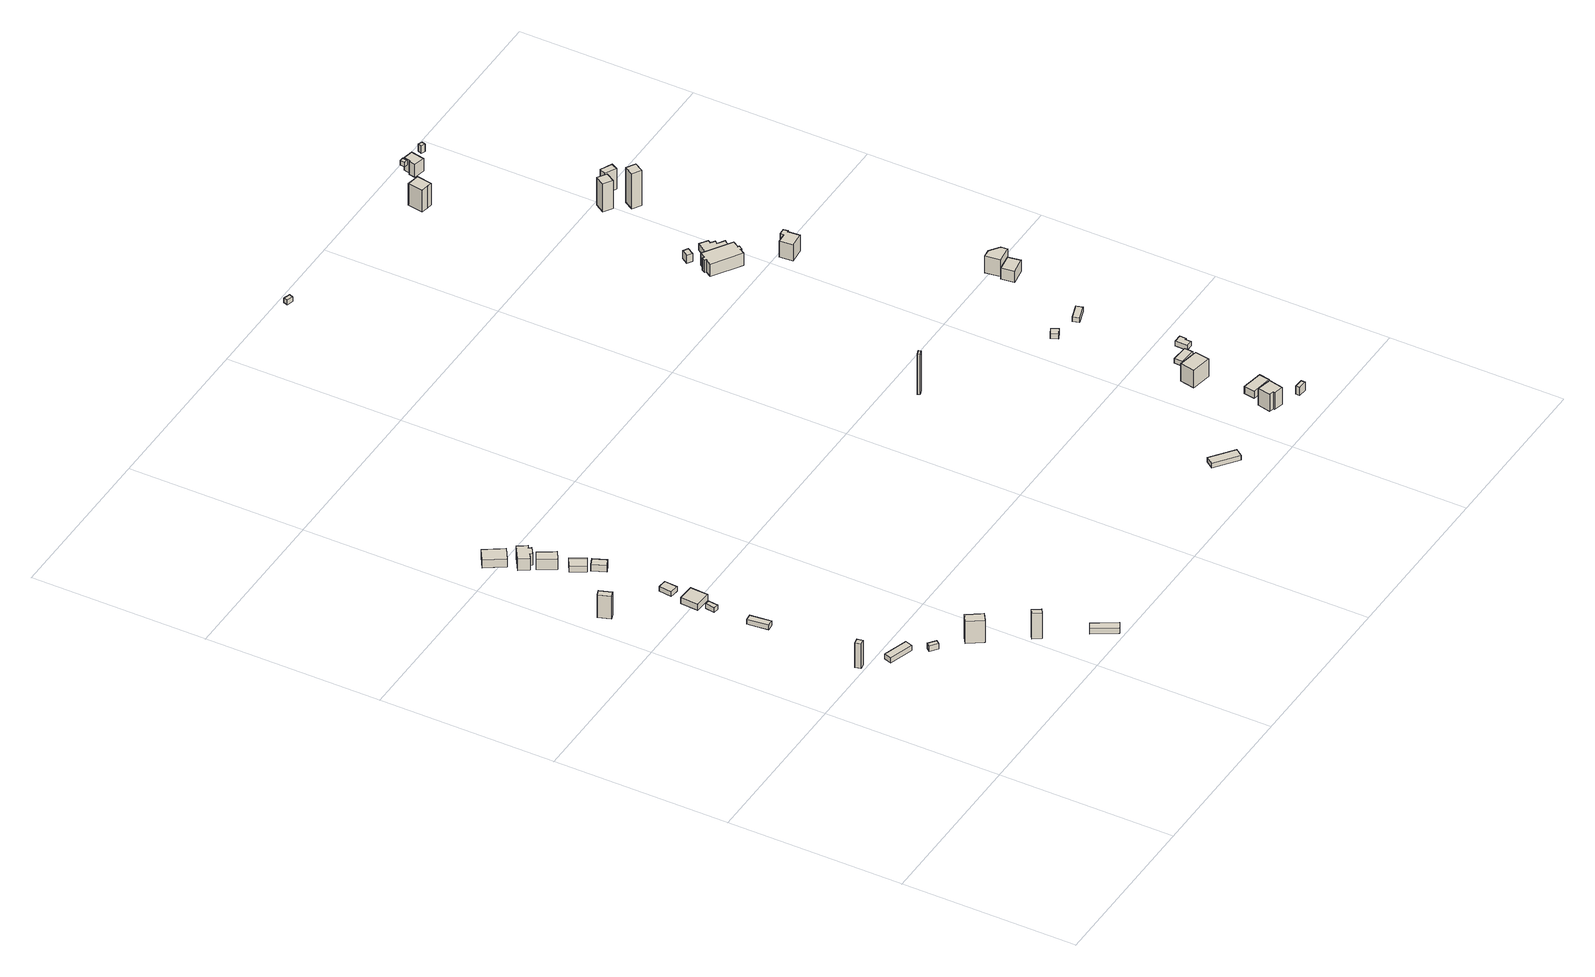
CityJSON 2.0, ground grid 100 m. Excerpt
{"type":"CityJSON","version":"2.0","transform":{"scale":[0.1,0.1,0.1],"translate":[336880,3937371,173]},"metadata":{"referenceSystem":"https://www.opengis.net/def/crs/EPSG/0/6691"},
"CityObjects":{
"building1":{"type":"Building","attributes":{"measuredHeight":21,"BuildingIDAttribute.prefecture":"14","BuildingIDAttribute.city":"14151","BuildingDetailAttribute.surveyYear":2015,"BuildingLandSlideRiskAttribute.description":"1","BuildingLandSlideRiskAttribute.areaType":"1"},"geometry":[{"type":"Solid","lod":"1","boundaries":[[[[0,1,2,3]],[[2,4,5,3]],[[1,6,4,2]],[[0,7,6,1]],[[3,5,7,0]],[[4,6,7,5]]]]}]},
"building2":{"type":"Building","attributes":{"measuredHeight":23.2,"BuildingIDAttribute.prefecture":"14","BuildingIDAttribute.city":"14151","BuildingDetailAttribute.surveyYear":2015,"BuildingLandSlideRiskAttribute.description":"1","BuildingLandSlideRiskAttribute.areaType":"1"},"geometry":[{"type":"Solid","lod":"1","boundaries":[[[[8,9,10,11]],[[10,12,13,11]],[[9,14,12,10]],[[8,15,14,9]],[[11,13,15,8]],[[12,14,15,13]]]]}]},
"building3":{"type":"Building","attributes":{"measuredHeight":7.8,"BuildingIDAttribute.prefecture":"14","BuildingIDAttribute.city":"14151","BuildingDetailAttribute.surveyYear":2015,"BuildingLandSlideRiskAttribute.description":"1","BuildingLandSlideRiskAttribute.areaType":"1"},"geometry":[{"type":"Solid","lod":"1","boundaries":[[[[16,17,18,19]],[[18,20,21,19]],[[17,22,20,18]],[[16,23,22,17]],[[19,21,23,16]],[[20,22,23,21]]]]}]},
"building4":{"type":"Building","attributes":{"measuredHeight":4.9,"BuildingIDAttribute.prefecture":"14","BuildingIDAttribute.city":"14151","BuildingDetailAttribute.surveyYear":2015,"BuildingLandSlideRiskAttribute.description":"1","BuildingLandSlideRiskAttribute.areaType":"1"},"geometry":[{"type":"Solid","lod":"1","boundaries":[[[[24,25,26,27]],[[26,28,29,27]],[[25,30,28,26]],[[24,31,30,25]],[[27,29,31,24]],[[28,30,31,29]]]]}]},
"building5":{"type":"Building","attributes":{"usage":"422","storeysAboveGround":1,"BuildingIDAttribute.prefecture":"14","BuildingIDAttribute.city":"14151","BuildingDetailAttribute.totalFloorArea":44.12,"BuildingDetailAttribute.buildingFootprintArea":44.12,"BuildingDetailAttribute.buildingStructureType":"610","BuildingDetailAttribute.buildingStructureOrgType":"2","BuildingDetailAttribute.orgUsage":"133","BuildingDetailAttribute.surveyYear":2015,"BuildingRiverFloodingRiskAttribute.description":"3","BuildingRiverFloodingRiskAttribute.rankOrg":"2","BuildingRiverFloodingRiskAttribute.depth":2.26,"BuildingRiverFloodingRiskAttribute.adminType":"2","BuildingRiverFloodingRiskAttribute.scale":"2","BuildingRiverFloodingRiskAttribute.duration":5.12,"BuildingLandSlideRiskAttribute.description":"1","BuildingLandSlideRiskAttribute.areaType":"1"},"geometry":[{"type":"Solid","lod":"1","boundaries":[[[[32,33,34,35]],[[34,36,37,35]],[[33,38,36,34]],[[32,39,38,33]],[[35,37,39,32]],[[36,38,39,37]]]]}]},
"building6":{"type":"Building","attributes":{"BuildingIDAttribute.prefecture":"14","BuildingIDAttribute.city":"14151","BuildingDetailAttribute.surveyYear":2015,"BuildingRiverFloodingRiskAttribute.description":"3","BuildingRiverFloodingRiskAttribute.rankOrg":"2","BuildingRiverFloodingRiskAttribute.depth":1.77,"BuildingRiverFloodingRiskAttribute.adminType":"2","BuildingRiverFloodingRiskAttribute.scale":"2","BuildingRiverFloodingRiskAttribute.duration":5.12},"geometry":[{"type":"Solid","lod":"1","boundaries":[[[[40,41,42,43]],[[42,44,45,43]],[[41,46,44,42]],[[40,47,46,41]],[[43,45,47,40]],[[44,46,47,45]]]]}]},
"building7":{"type":"Building","attributes":{"measuredHeight":4.5,"BuildingIDAttribute.prefecture":"14","BuildingIDAttribute.city":"14151","BuildingDetailAttribute.surveyYear":2015,"BuildingRiverFloodingRiskAttribute.description":"3","BuildingRiverFloodingRiskAttribute.rankOrg":"2","BuildingRiverFloodingRiskAttribute.depth":1.85,"BuildingRiverFloodingRiskAttribute.adminType":"2","BuildingRiverFloodingRiskAttribute.scale":"2","BuildingRiverFloodingRiskAttribute.duration":5.1},"geometry":[{"type":"Solid","lod":"1","boundaries":[[[[48,49,50,51]],[[50,52,53,51]],[[49,54,52,50]],[[48,55,54,49]],[[51,53,55,48]],[[52,54,55,53]]]]}]},
"building8":{"type":"Building","attributes":{"measuredHeight":20.7,"BuildingIDAttribute.prefecture":"14","BuildingIDAttribute.city":"14151","BuildingDetailAttribute.surveyYear":2015,"BuildingLandSlideRiskAttribute.description":"1","BuildingLandSlideRiskAttribute.areaType":"1"},"geometry":[{"type":"Solid","lod":"1","boundaries":[[[[56,57,58,59]],[[58,60,61,59]],[[57,62,60,58]],[[56,63,62,57]],[[59,61,63,56]],[[60,62,63,61]]]]}]},
"building9":{"type":"Building","attributes":{"measuredHeight":3.7,"BuildingIDAttribute.prefecture":"14","BuildingIDAttribute.city":"14151","BuildingDetailAttribute.surveyYear":2015,"BuildingRiverFloodingRiskAttribute.description":"3","BuildingRiverFloodingRiskAttribute.rankOrg":"2","BuildingRiverFloodingRiskAttribute.depth":0.552,"BuildingRiverFloodingRiskAttribute.adminType":"2","BuildingRiverFloodingRiskAttribute.scale":"2","BuildingRiverFloodingRiskAttribute.duration":3.75},"geometry":[{"type":"Solid","lod":"1","boundaries":[[[[64,65,66,67]],[[66,68,69,67]],[[65,70,68,66]],[[64,71,70,65]],[[67,69,71,64]],[[68,70,71,69]]]]}]},
"building10":{"type":"Building","attributes":{"usage":"422","measuredHeight":6.4,"storeysAboveGround":1,"BuildingIDAttribute.prefecture":"14","BuildingIDAttribute.city":"14151","BuildingDetailAttribute.totalFloorArea":90.47,"BuildingDetailAttribute.buildingFootprintArea":90.47,"BuildingDetailAttribute.buildingStructureType":"601","BuildingDetailAttribute.buildingStructureOrgType":"1","BuildingDetailAttribute.orgUsage":"133","BuildingDetailAttribute.surveyYear":2015,"BuildingRiverFloodingRiskAttribute.description":"3","BuildingRiverFloodingRiskAttribute.rankOrg":"2","BuildingRiverFloodingRiskAttribute.depth":2.25,"BuildingRiverFloodingRiskAttribute.adminType":"2","BuildingRiverFloodingRiskAttribute.scale":"2","BuildingRiverFloodingRiskAttribute.duration":4.85},"geometry":[{"type":"Solid","lod":"1","boundaries":[[[[72,73,74,75]],[[74,76,77,75]],[[73,78,76,74]],[[72,79,78,73]],[[75,77,79,72]],[[76,78,79,77]]]]}]},
"building11":{"type":"Building","attributes":{"usage":"422","measuredHeight":15.7,"storeysAboveGround":1,"BuildingIDAttribute.prefecture":"14","BuildingIDAttribute.city":"14151","BuildingDetailAttribute.totalFloorArea":61.05,"BuildingDetailAttribute.buildingFootprintArea":61.05,"BuildingDetailAttribute.buildingStructureType":"601","BuildingDetailAttribute.buildingStructureOrgType":"1","BuildingDetailAttribute.orgUsage":"133","BuildingDetailAttribute.surveyYear":2015,"BuildingRiverFloodingRiskAttribute.description":"3","BuildingRiverFloodingRiskAttribute.rankOrg":"2","BuildingRiverFloodingRiskAttribute.depth":2.09,"BuildingRiverFloodingRiskAttribute.adminType":"2","BuildingRiverFloodingRiskAttribute.scale":"2","BuildingRiverFloodingRiskAttribute.duration":3.67},"geometry":[{"type":"Solid","lod":"1","boundaries":[[[[80,81,82,83,84,85,86,87]],[[86,88,89,87]],[[85,90,88,86]],[[84,91,90,85]],[[83,92,91,84]],[[82,93,92,83]],[[81,94,93,82]],[[80,95,94,81]],[[87,89,95,80]],[[88,90,91,92,93,94,95,89]]]]}]},
"building12":{"type":"Building","attributes":{"usage":"422","measuredHeight":15.4,"storeysAboveGround":1,"BuildingIDAttribute.prefecture":"14","BuildingIDAttribute.city":"14151","BuildingDetailAttribute.totalFloorArea":54.97,"BuildingDetailAttribute.buildingFootprintArea":54.97,"BuildingDetailAttribute.buildingStructureType":"601","BuildingDetailAttribute.buildingStructureOrgType":"1","BuildingDetailAttribute.orgUsage":"133","BuildingDetailAttribute.surveyYear":2015,"BuildingRiverFloodingRiskAttribute.description":"3","BuildingRiverFloodingRiskAttribute.rankOrg":"2","BuildingRiverFloodingRiskAttribute.depth":2.33,"BuildingRiverFloodingRiskAttribute.adminType":"2","BuildingRiverFloodingRiskAttribute.scale":"2","BuildingRiverFloodingRiskAttribute.duration":5.03},"geometry":[{"type":"Solid","lod":"1","boundaries":[[[[96,97,98,99]],[[98,100,101,99]],[[97,102,100,98]],[[96,103,102,97]],[[99,101,103,96]],[[100,102,103,101]]]]}]},
"building13":{"type":"Building","attributes":{"measuredHeight":18.9,"BuildingIDAttribute.prefecture":"14","BuildingIDAttribute.city":"14151","BuildingDetailAttribute.surveyYear":2015,"BuildingLandSlideRiskAttribute.description":"1","BuildingLandSlideRiskAttribute.areaType":"1"},"geometry":[{"type":"Solid","lod":"1","boundaries":[[[[104,105,106,107]],[[106,108,109,107]],[[105,110,108,106]],[[104,111,110,105]],[[107,109,111,104]],[[108,110,111,109]]]]}]},
"building14":{"type":"Building","attributes":{"usage":"422","measuredHeight":14.1,"storeysAboveGround":1,"BuildingIDAttribute.prefecture":"14","BuildingIDAttribute.city":"14151","BuildingDetailAttribute.totalFloorArea":50.41,"BuildingDetailAttribute.buildingFootprintArea":50.41,"BuildingDetailAttribute.buildingStructureType":"601","BuildingDetailAttribute.buildingStructureOrgType":"1","BuildingDetailAttribute.orgUsage":"133","BuildingDetailAttribute.surveyYear":2015,"BuildingRiverFloodingRiskAttribute.description":"3","BuildingRiverFloodingRiskAttribute.rankOrg":"2","BuildingRiverFloodingRiskAttribute.depth":2.29,"BuildingRiverFloodingRiskAttribute.adminType":"2","BuildingRiverFloodingRiskAttribute.scale":"2","BuildingRiverFloodingRiskAttribute.duration":3.47},"geometry":[{"type":"Solid","lod":"1","boundaries":[[[[112,113,114,115]],[[114,116,117,115]],[[113,118,116,114]],[[112,119,118,113]],[[115,117,119,112]],[[116,118,119,117]]]]}]},
"building15":{"type":"Building","attributes":{"measuredHeight":9.5,"BuildingIDAttribute.prefecture":"14","BuildingIDAttribute.city":"14151","BuildingDetailAttribute.surveyYear":2015,"BuildingRiverFloodingRiskAttribute.description":"3","BuildingRiverFloodingRiskAttribute.rankOrg":"2","BuildingRiverFloodingRiskAttribute.depth":2.78,"BuildingRiverFloodingRiskAttribute.adminType":"2","BuildingRiverFloodingRiskAttribute.scale":"2","BuildingRiverFloodingRiskAttribute.duration":5.37},"geometry":[{"type":"Solid","lod":"1","boundaries":[[[[120,121,122,123]],[[122,124,125,123]],[[121,126,124,122]],[[120,127,126,121]],[[123,125,127,120]],[[124,126,127,125]]]]}]},
"building16":{"type":"Building","attributes":{"measuredHeight":5.1,"BuildingIDAttribute.prefecture":"14","BuildingIDAttribute.city":"14151","BuildingDetailAttribute.surveyYear":2015,"BuildingLandSlideRiskAttribute.description":"1","BuildingLandSlideRiskAttribute.areaType":"1"},"geometry":[{"type":"Solid","lod":"1","boundaries":[[[[128,129,130,131]],[[130,132,133,131]],[[129,134,132,130]],[[128,135,134,129]],[[131,133,135,128]],[[132,134,135,133]]]]}]},
"building17":{"type":"Building","attributes":{"BuildingIDAttribute.prefecture":"14","BuildingIDAttribute.city":"14151","BuildingDetailAttribute.surveyYear":2015},"geometry":[{"type":"Solid","lod":"1","boundaries":[[[[136,137,138,139]],[[138,140,141,139]],[[137,142,140,138]],[[136,143,142,137]],[[139,141,143,136]],[[140,142,143,141]]]]}]},
"building18":{"type":"Building","attributes":{"measuredHeight":26.5,"BuildingIDAttribute.prefecture":"14","BuildingIDAttribute.city":"14151","BuildingDetailAttribute.surveyYear":2015},"geometry":[{"type":"Solid","lod":"1","boundaries":[[[[144,145,146,147]],[[146,148,149,147]],[[145,150,148,146]],[[144,151,150,145]],[[147,149,151,144]],[[148,150,151,149]]]]}]},
"building19":{"type":"Building","attributes":{"usage":"422","storeysAboveGround":1,"BuildingIDAttribute.prefecture":"14","BuildingIDAttribute.city":"14151","BuildingDetailAttribute.totalFloorArea":70.61,"BuildingDetailAttribute.buildingFootprintArea":70.61,"BuildingDetailAttribute.buildingStructureType":"601","BuildingDetailAttribute.buildingStructureOrgType":"1","BuildingDetailAttribute.orgUsage":"133","BuildingDetailAttribute.surveyYear":2015,"BuildingLandSlideRiskAttribute.description":"1","BuildingLandSlideRiskAttribute.areaType":"1"},"geometry":[{"type":"Solid","lod":"1","boundaries":[[[[152,153,154,155]],[[154,156,157,155]],[[153,158,156,154]],[[152,159,158,153]],[[155,157,159,152]],[[156,158,159,157]]]]}]},
"building20":{"type":"Building","attributes":{"usage":"411","measuredHeight":12,"storeysAboveGround":2,"BuildingIDAttribute.prefecture":"14","BuildingIDAttribute.city":"14151","BuildingDetailAttribute.totalFloorArea":117.57,"BuildingDetailAttribute.buildingFootprintArea":58.78,"BuildingDetailAttribute.buildingStructureType":"601","BuildingDetailAttribute.buildingStructureOrgType":"1","BuildingDetailAttribute.orgUsage":"10","BuildingDetailAttribute.surveyYear":2015,"BuildingLandSlideRiskAttribute.description":"1","BuildingLandSlideRiskAttribute.areaType":"1"},"geometry":[{"type":"Solid","lod":"1","boundaries":[[[[160,161,162,163,164,165]],[[164,166,167,165]],[[163,168,166,164]],[[162,169,168,163]],[[161,170,169,162]],[[160,171,170,161]],[[165,167,171,160]],[[166,168,169,170,171,167]]]]}]},
"building21":{"type":"Building","attributes":{"usage":"411","measuredHeight":12.7,"storeysAboveGround":3,"BuildingIDAttribute.prefecture":"14","BuildingIDAttribute.city":"14151","BuildingDetailAttribute.totalFloorArea":249.12,"BuildingDetailAttribute.buildingFootprintArea":83.04,"BuildingDetailAttribute.buildingStructureType":"610","BuildingDetailAttribute.buildingStructureOrgType":"2","BuildingDetailAttribute.orgUsage":"10","BuildingDetailAttribute.surveyYear":2015},"geometry":[{"type":"Solid","lod":"1","boundaries":[[[[172,173,174,175]],[[174,176,177,175]],[[173,178,176,174]],[[172,179,178,173]],[[175,177,179,172]],[[176,178,179,177]]]]}]},
"building22":{"type":"Building","attributes":{"usage":"411","measuredHeight":5.3,"storeysAboveGround":1,"BuildingIDAttribute.prefecture":"14","BuildingIDAttribute.city":"14151","BuildingDetailAttribute.totalFloorArea":67.89,"BuildingDetailAttribute.buildingFootprintArea":67.89,"BuildingDetailAttribute.buildingStructureType":"601","BuildingDetailAttribute.buildingStructureOrgType":"1","BuildingDetailAttribute.orgUsage":"10","BuildingDetailAttribute.surveyYear":2015,"BuildingLandSlideRiskAttribute.description":"1","BuildingLandSlideRiskAttribute.areaType":"1"},"geometry":[{"type":"Solid","lod":"1","boundaries":[[[[180,181,182,183]],[[182,184,185,183]],[[181,186,184,182]],[[180,187,186,181]],[[183,185,187,180]],[[184,186,187,185]]]]}]},
"building23":{"type":"Building","attributes":{"usage":"411","measuredHeight":5.6,"storeysAboveGround":1,"BuildingIDAttribute.prefecture":"14","BuildingIDAttribute.city":"14151","BuildingDetailAttribute.totalFloorArea":11.04,"BuildingDetailAttribute.buildingFootprintArea":11.04,"BuildingDetailAttribute.buildingStructureType":"601","BuildingDetailAttribute.buildingStructureOrgType":"1","BuildingDetailAttribute.orgUsage":"10","BuildingDetailAttribute.surveyYear":2015},"geometry":[{"type":"Solid","lod":"1","boundaries":[[[[188,189,190,191]],[[190,192,193,191]],[[189,194,192,190]],[[188,195,194,189]],[[191,193,195,188]],[[192,194,195,193]]]]}]},
"building24":{"type":"Building","attributes":{"BuildingIDAttribute.prefecture":"14","BuildingIDAttribute.city":"14151","BuildingDetailAttribute.surveyYear":2015},"geometry":[{"type":"Solid","lod":"1","boundaries":[[[[196,197,198,199]],[[198,200,201,199]],[[197,202,200,198]],[[196,203,202,197]],[[199,201,203,196]],[[200,202,203,201]]]]}]},
"building25":{"type":"Building","attributes":{"usage":"441","measuredHeight":17.5,"storeysAboveGround":1,"BuildingIDAttribute.prefecture":"14","BuildingIDAttribute.city":"14151","BuildingDetailAttribute.totalFloorArea":58.28,"BuildingDetailAttribute.buildingFootprintArea":58.28,"BuildingDetailAttribute.buildingStructureType":"601","BuildingDetailAttribute.buildingStructureOrgType":"1","BuildingDetailAttribute.orgUsage":"160","BuildingDetailAttribute.surveyYear":2015},"geometry":[{"type":"Solid","lod":"1","boundaries":[[[[204,205,206,207,208]],[[207,209,210,208]],[[206,211,209,207]],[[205,212,211,206]],[[204,213,212,205]],[[208,210,213,204]],[[209,211,212,213,210]]]]}]},
"building26":{"type":"Building","attributes":{"BuildingIDAttribute.prefecture":"14","BuildingIDAttribute.city":"14151","BuildingDetailAttribute.surveyYear":2015},"geometry":[{"type":"Solid","lod":"1","boundaries":[[[[214,215,216,217]],[[216,218,219,217]],[[215,220,218,216]],[[214,221,220,215]],[[217,219,221,214]],[[218,220,221,219]]]]}]},
"building27":{"type":"Building","attributes":{"usage":"441","measuredHeight":5.4,"storeysAboveGround":1,"BuildingIDAttribute.prefecture":"14","BuildingIDAttribute.city":"14151","BuildingDetailAttribute.totalFloorArea":13.2,"BuildingDetailAttribute.buildingFootprintArea":13.2,"BuildingDetailAttribute.buildingStructureType":"610","BuildingDetailAttribute.buildingStructureOrgType":"2","BuildingDetailAttribute.orgUsage":"160","BuildingDetailAttribute.surveyYear":2015},"geometry":[{"type":"Solid","lod":"1","boundaries":[[[[222,223,224,225]],[[224,226,227,225]],[[223,228,226,224]],[[222,229,228,223]],[[225,227,229,222]],[[226,228,229,227]]]]}]},
"building28":{"type":"Building","attributes":{"usage":"441","measuredHeight":8,"storeysAboveGround":1,"BuildingIDAttribute.prefecture":"14","BuildingIDAttribute.city":"14151","BuildingDetailAttribute.totalFloorArea":167.11,"BuildingDetailAttribute.buildingFootprintArea":167.11,"BuildingDetailAttribute.buildingStructureType":"610","BuildingDetailAttribute.buildingStructureOrgType":"2","BuildingDetailAttribute.orgUsage":"160","BuildingDetailAttribute.surveyYear":2015},"geometry":[{"type":"Solid","lod":"1","boundaries":[[[[230,231,232,233,234,235,236,237,238,239,240,241]],[[240,242,243,241]],[[239,244,242,240]],[[238,245,244,239]],[[237,246,245,238]],[[236,247,246,237]],[[235,248,247,236]],[[234,249,248,235]],[[233,250,249,234]],[[232,251,250,233]],[[231,252,251,232]],[[230,253,252,231]],[[241,243,253,230]],[[242,244,245,246,247,248,249,250,251,252,253,243]]]]}]},
"building29":{"type":"Building","attributes":{"BuildingIDAttribute.prefecture":"14","BuildingIDAttribute.city":"14151","BuildingDetailAttribute.surveyYear":2015},"geometry":[{"type":"Solid","lod":"1","boundaries":[[[[254,255,256,257,258,259]],[[258,260,261,259]],[[257,262,260,258]],[[256,263,262,257]],[[255,264,263,256]],[[254,265,264,255]],[[259,261,265,254]],[[260,262,263,264,265,261]]]]}]},
"building30":{"type":"Building","attributes":{"usage":"441","measuredHeight":5.9,"storeysAboveGround":1,"BuildingIDAttribute.prefecture":"14","BuildingIDAttribute.city":"14151","BuildingDetailAttribute.totalFloorArea":81.98,"BuildingDetailAttribute.buildingFootprintArea":81.98,"BuildingDetailAttribute.buildingStructureType":"610","BuildingDetailAttribute.buildingStructureOrgType":"2","BuildingDetailAttribute.orgUsage":"160","BuildingDetailAttribute.surveyYear":2015},"geometry":[{"type":"Solid","lod":"1","boundaries":[[[[266,267,268,269,270,271,272,273,274,275,276,277]],[[276,278,279,277]],[[275,280,278,276]],[[274,281,280,275]],[[273,282,281,274]],[[272,283,282,273]],[[271,284,283,272]],[[270,285,284,271]],[[269,286,285,270]],[[268,287,286,269]],[[267,288,287,268]],[[266,289,288,267]],[[277,279,289,266]],[[278,280,281,282,283,284,285,286,287,288,289,279]]]]}]},
"building31":{"type":"Building","attributes":{"BuildingIDAttribute.prefecture":"14","BuildingIDAttribute.city":"14151","BuildingDetailAttribute.surveyYear":2015},"geometry":[{"type":"Solid","lod":"1","boundaries":[[[[290,291,292,293]],[[292,294,295,293]],[[291,296,294,292]],[[290,297,296,291]],[[293,295,297,290]],[[294,296,297,295]]]]}]},
"building32":{"type":"Building","attributes":{"usage":"441","measuredHeight":8.7,"storeysAboveGround":1,"BuildingIDAttribute.prefecture":"14","BuildingIDAttribute.city":"14151","BuildingDetailAttribute.totalFloorArea":43.83,"BuildingDetailAttribute.buildingFootprintArea":43.83,"BuildingDetailAttribute.buildingStructureType":"601","BuildingDetailAttribute.buildingStructureOrgType":"1","BuildingDetailAttribute.orgUsage":"160","BuildingDetailAttribute.surveyYear":2015},"geometry":[{"type":"Solid","lod":"1","boundaries":[[[[298,299,300,301,302,303]],[[302,304,305,303]],[[301,306,304,302]],[[300,307,306,301]],[[299,308,307,300]],[[298,309,308,299]],[[303,305,309,298]],[[304,306,307,308,309,305]]]]}]},
"building33":{"type":"Building","attributes":{"BuildingIDAttribute.prefecture":"14","BuildingIDAttribute.city":"14151","BuildingDetailAttribute.surveyYear":2015},"geometry":[{"type":"Solid","lod":"1","boundaries":[[[[310,311,312,313]],[[312,314,315,313]],[[311,316,314,312]],[[310,317,316,311]],[[313,315,317,310]],[[314,316,317,315]]]]}]},
"building34":{"type":"Building","attributes":{"usage":"441","measuredHeight":13.6,"storeysAboveGround":3,"BuildingIDAttribute.prefecture":"14","BuildingIDAttribute.city":"14151","BuildingDetailAttribute.totalFloorArea":177.38,"BuildingDetailAttribute.buildingFootprintArea":59.13,"BuildingDetailAttribute.buildingStructureType":"601","BuildingDetailAttribute.buildingStructureOrgType":"1","BuildingDetailAttribute.orgUsage":"160","BuildingDetailAttribute.surveyYear":2015,"BuildingLandSlideRiskAttribute.description":"1","BuildingLandSlideRiskAttribute.areaType":"1"},"geometry":[{"type":"Solid","lod":"1","boundaries":[[[[318,319,320,321,322,323,324,325]],[[324,326,327,325]],[[323,328,326,324]],[[322,329,328,323]],[[321,330,329,322]],[[320,331,330,321]],[[319,332,331,320]],[[318,333,332,319]],[[325,327,333,318]],[[326,328,329,330,331,332,333,327]]]]}]},
"building35":{"type":"Building","attributes":{"measuredHeight":19.1,"BuildingIDAttribute.prefecture":"14","BuildingIDAttribute.city":"14151","BuildingDetailAttribute.surveyYear":2015},"geometry":[{"type":"Solid","lod":"1","boundaries":[[[[334,335,336,337]],[[336,338,339,337]],[[335,340,338,336]],[[334,341,340,335]],[[337,339,341,334]],[[338,340,341,339]]]]}]},
"building36":{"type":"Building","attributes":{"measuredHeight":4.9,"BuildingIDAttribute.prefecture":"14","BuildingIDAttribute.city":"14151","BuildingDetailAttribute.surveyYear":2015},"geometry":[{"type":"Solid","lod":"1","boundaries":[[[[342,343,344,345]],[[344,346,347,345]],[[343,348,346,344]],[[342,349,348,343]],[[345,347,349,342]],[[346,348,349,347]]]]}]},
"building37":{"type":"Building","attributes":{"measuredHeight":23,"BuildingIDAttribute.prefecture":"14","BuildingIDAttribute.city":"14151","BuildingDetailAttribute.surveyYear":2015},"geometry":[{"type":"Solid","lod":"1","boundaries":[[[[350,351,352,353]],[[352,354,355,353]],[[351,356,354,352]],[[350,357,356,351]],[[353,355,357,350]],[[354,356,357,355]]]]}]},
"building38":{"type":"Building","attributes":{"measuredHeight":12.8,"BuildingIDAttribute.prefecture":"14","BuildingIDAttribute.city":"14151","BuildingDetailAttribute.surveyYear":2015,"BuildingLandSlideRiskAttribute.description":"1","BuildingLandSlideRiskAttribute.areaType":"1"},"geometry":[{"type":"Solid","lod":"1","boundaries":[[[[358,359,360,361]],[[360,362,363,361]],[[359,364,362,360]],[[358,365,364,359]],[[361,363,365,358]],[[362,364,365,363]]]]}]},
"building39":{"type":"Building","attributes":{"usage":"413","measuredHeight":11.2,"storeysAboveGround":2,"BuildingIDAttribute.prefecture":"14","BuildingIDAttribute.city":"14151","BuildingDetailAttribute.totalFloorArea":297.69,"BuildingDetailAttribute.buildingFootprintArea":148.85,"BuildingDetailAttribute.buildingStructureType":"610","BuildingDetailAttribute.buildingStructureOrgType":"2","BuildingDetailAttribute.orgUsage":"30","BuildingDetailAttribute.surveyYear":2015,"BuildingLandSlideRiskAttribute.description":"1","BuildingLandSlideRiskAttribute.areaType":"1"},"geometry":[{"type":"Solid","lod":"1","boundaries":[[[[366,367,368,369,370]],[[369,371,372,370]],[[368,373,371,369]],[[367,374,373,368]],[[366,375,374,367]],[[370,372,375,366]],[[371,373,374,375,372]]]]}]},
"building40":{"type":"Building","attributes":{"usage":"441","measuredHeight":17.3,"storeysAboveGround":1,"BuildingIDAttribute.prefecture":"14","BuildingIDAttribute.city":"14151","BuildingDetailAttribute.totalFloorArea":37.37,"BuildingDetailAttribute.buildingFootprintArea":37.37,"BuildingDetailAttribute.buildingStructureType":"601","BuildingDetailAttribute.buildingStructureOrgType":"1","BuildingDetailAttribute.orgUsage":"160","BuildingDetailAttribute.surveyYear":2015},"geometry":[{"type":"Solid","lod":"1","boundaries":[[[[376,377,378,379]],[[378,380,381,379]],[[377,382,380,378]],[[376,383,382,377]],[[379,381,383,376]],[[380,382,383,381]]]]}]}
},
"vertices":[
[360,1032,41],[391,1039,41],[398,1005,41],[368,998,41],[398,1005,200],[368,998,200],[391,1039,200],[360,1032,200],
[60,2254,110],[27,2242,110],[1,2311,110],[34,2323,110],[1,2311,256],[34,2323,256],[27,2242,256],[60,2254,256],
[636,893,38],[623,851,38],[482,894,38],[496,937,38],[482,894,70],[496,937,70],[623,851,70],[636,893,70],
[710,757,41],[693,736,41],[653,767,41],[669,788,41],[653,767,77],[669,788,77],[693,736,77],[710,757,77],
[451,1560,39],[414,1555,39],[399,1675,39],[436,1679,39],[399,1675,69],[436,1679,69],[414,1555,69],[451,1560,69],
[430,1910,44],[423,1855,44],[395,1859,44],[403,1913,44],[395,1859,74],[403,1913,74],[423,1855,74],[430,1910,74],
[465,1935,43],[371,1940,43],[377,2042,43],[470,2036,43],[377,2042,81],[470,2036,81],[371,1940,81],[465,1935,81],
[913,599,29],[868,567,29],[810,649,29],[855,681,29],[810,649,171],[855,681,171],[868,567,171],[913,599,171],
[407,2182,46],[457,2177,46],[450,2103,46],[399,2108,46],[450,2103,76],[399,2108,76],[457,2177,76],[407,2182,76],
[186,2931,62],[119,3036,62],[191,3082,62],[259,2977,62],[191,3082,112],[259,2977,112],[119,3036,112],[186,2931,112],
[303,2855,60],[262,2828,60],[254,2840,60],[222,2819,60],[188,2871,60],[276,2930,60],[309,2880,60],[293,2869,60],[309,2880,134],[293,2869,134],[276,2930,134],[188,2871,134],[222,2819,134],[254,2840,134],[262,2828,134],[303,2855,134],
[293,2701,61],[239,2793,61],[291,2824,61],[346,2732,61],[291,2824,127],[346,2732,127],[239,2793,127],[293,2701,127],
[1031,330,32],[1001,375,32],[1026,392,32],[1055,347,32],[1026,392,198],[1055,347,198],[1001,375,198],[1031,330,198],
[352,2563,57],[308,2644,57],[364,2676,57],[409,2595,57],[364,2676,94],[409,2595,94],[308,2644,94],[352,2563,94],
[372,2555,53],[415,2574,53],[447,2499,53],[404,2480,53],[447,2499,95],[404,2480,95],[415,2574,95],[372,2555,95],
[1295,34,34],[1255,10,34],[1178,139,34],[1218,163,34],[1178,139,68],[1218,163,68],[1255,10,68],[1295,34,68],
[853,4555,675],[844,4532,675],[809,4544,675],[817,4568,675],[809,4544,705],[817,4568,705],[844,4532,705],[853,4555,705],
[2095,1639,365],[2099,1624,365],[2070,1615,365],[2065,1629,365],[2070,1615,623],[2065,1629,623],[2099,1624,623],[2095,1639,623],
[2658,270,8],[2690,312,8],[2818,214,8],[2787,173,8],[2818,214,38],[2787,173,38],[2690,312,38],[2658,270,38],
[3188,233,107],[3169,150,107],[3113,163,107],[3115,172,107],[3088,178,107],[3104,252,107],[3088,178,215],[3104,252,215],[3115,172,215],[3113,163,215],[3169,150,215],[3188,233,215],
[3102,610,195],[3087,527,195],[2971,548,195],[2987,631,195],[2971,548,308],[2987,631,308],[3087,527,308],[3102,610,308],
[3211,248,152],[3092,269,152],[3103,331,152],[3221,310,152],[3103,331,198],[3221,310,198],[3092,269,198],[3211,248,198],
[3301,93,126],[3251,96,126],[3252,120,126],[3302,117,126],[3252,120,179],[3302,117,179],[3251,96,179],[3301,93,179],
[3153,703,231],[3150,653,231],[3056,658,231],[3058,708,231],[3056,658,261],[3058,708,261],[3150,653,261],[3153,703,261],
[1945,4405,527],[1960,4493,527],[2032,4481,527],[2017,4394,527],[1989,4398,527],[2017,4394,666],[1989,4398,666],[2032,4481,666],[1960,4493,666],[1945,4405,666],
[2955,1313,257],[2914,1293,257],[2895,1331,257],[2936,1351,257],[2895,1331,287],[2936,1351,287],[2914,1293,287],[2955,1313,287],
[2423,3144,403],[2399,3107,403],[2371,3125,403],[2395,3162,403],[2371,3125,453],[2395,3162,453],[2399,3107,453],[2423,3144,453],
[2364,3018,391],[2376,3037,391],[2385,3032,391],[2406,3064,391],[2564,2962,391],[2542,2927,391],[2550,2922,391],[2536,2900,391],[2529,2905,391],[2510,2875,391],[2351,2977,391],[2373,3013,391],[2351,2977,469],[2373,3013,469],[2510,2875,469],[2529,2905,469],[2536,2900,469],[2550,2922,469],[2542,2927,469],[2564,2962,469],[2406,3064,469],[2385,3032,469],[2376,3037,469],[2364,3018,469],
[3231,773,228],[3229,735,228],[3221,736,228],[3220,702,228],[3181,704,228],[3183,774,228],[3181,704,258],[3183,774,258],[3220,702,258],[3221,736,258],[3229,735,258],[3231,773,258],
[2558,3105,385],[2547,3089,385],[2571,3073,385],[2560,3057,385],[2598,3031,385],[2580,3005,385],[2564,3016,385],[2544,2986,385],[2491,3022,385],[2512,3051,385],[2473,3078,385],[2513,3136,385],[2473,3078,426],[2513,3136,426],[2512,3051,426],[2491,3022,426],[2544,2986,426],[2564,3016,426],[2580,3005,426],[2598,3031,426],[2560,3057,426],[2571,3073,426],[2547,3089,426],[2558,3105,426],
[2096,4577,658],[2074,4579,658],[2078,4607,658],[2099,4604,658],[2078,4607,688],[2099,4604,688],[2074,4579,688],[2096,4577,688],
[2146,4511,608],[2082,4525,608],[2089,4561,608],[2096,4560,608],[2105,4600,608],[2162,4588,608],[2105,4600,689],[2162,4588,689],[2096,4560,689],[2089,4561,689],[2082,4525,689],[2146,4511,689],
[3165,1335,246],[3177,1298,246],[3092,1270,246],[3080,1307,246],[3092,1270,276],[3080,1307,276],[3177,1298,276],[3165,1335,276],
[2682,2688,371],[2676,2765,371],[2732,2769,371],[2731,2790,371],[2768,2793,371],[2771,2766,371],[2763,2765,371],[2770,2695,371],[2763,2765,473],[2770,2695,473],[2771,2766,473],[2768,2793,473],[2731,2790,473],[2732,2769,473],[2676,2765,473],[2682,2688,473],
[2555,3685,449],[2523,3633,449],[2474,3664,449],[2506,3716,449],[2474,3664,629],[2506,3716,629],[2523,3633,629],[2555,3685,629],
[2239,4576,631],[2248,4598,631],[2270,4589,631],[2262,4567,631],[2270,4589,678],[2262,4567,678],[2248,4598,678],[2239,4576,678],
[2695,3598,404],[2663,3546,404],[2614,3576,404],[2646,3628,404],[2614,3576,629],[2646,3628,629],[2663,3546,629],[2695,3598,629],
[3258,1779,278],[3270,1707,278],[3177,1692,278],[3166,1765,278],[3177,1692,350],[3166,1765,350],[3270,1707,350],[3258,1779,350],
[3198,1856,294],[3255,1815,294],[3258,1779,294],[3166,1765,294],[3153,1852,294],[3166,1765,403],[3153,1852,403],[3258,1779,403],[3255,1815,403],[3198,1856,403],
[2678,3726,458],[2658,3688,458],[2595,3721,458],[2614,3758,458],[2595,3721,588],[2614,3758,588],[2658,3688,588],[2678,3726,588]
]}
